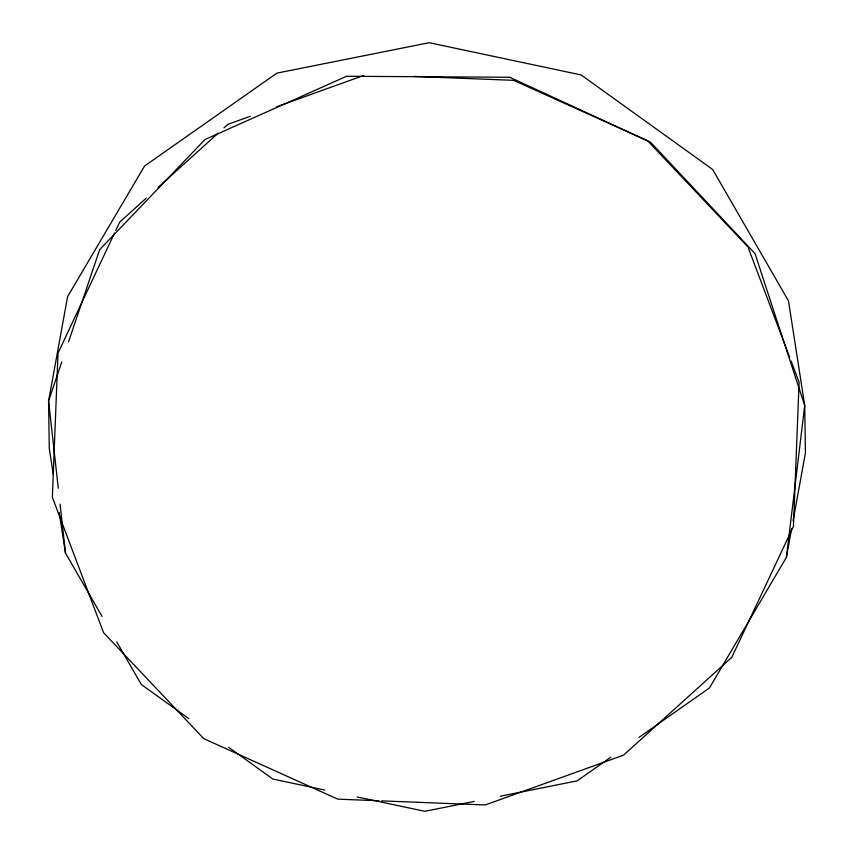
<?xml version="1.0" encoding="UTF-8"?>
<svg xmlns="http://www.w3.org/2000/svg" width="854" height="854" viewBox="0 0 854 854"><rect width="100%" height="100%" fill="white"/><g stroke="black" fill="none" stroke-linecap="round" stroke-linejoin="round"><path stroke-width="1.28" d="M638.941 737.45L709.46 687.929L786.395 557.384L804.724 405.565L788.52 300.95L712.663 169.487L581.136 74.949L429.199 42.7L276.899 73.124L144.54 166.071L67.605 296.616L48.582 401.028L49.276 448.435L53.322 474.589M786.395 557.384L791.626 528.669M793.056 520.844L805.418 452.972L804.724 405.565L755 253.585L650.556 142.202L509.657 77.255L346.564 76.273L205.003 139.522L99.662 249.646L68.587 341.739M61.776 361.915L48.582 401.028L58.285 488.274M114.575 232.971L58.019 353.108L52.361 497.241L103.547 632.622L203.775 738.635L337.8 799.152L378.962 800.764M115.706 230.569L119.667 222.168L146.226 198.149M158.033 187.485L218.058 133.235M223.962 127.897L227.901 124.342L250.339 116.261M610.727 757.263L577.101 780.876L500.295 796.216M276.515 106.846L363.761 75.44M474.269 801.415L424.801 811.3L357.282 796.963M414.062 76.422L513.66 80.329L647.684 140.846L747.912 246.859L789.704 357.399M381.621 800.871L485.211 804.948L623.559 755.139L731.793 657.324L793.441 526.374L799.098 382.24L791.114 361.125M324.808 790.078L272.864 779.051L228.669 747.282M188.777 718.609L141.337 684.513L116.72 641.845M59.204 512.507L65.48 553.05L102.085 616.471M60.047 504.138L65.48 553.05"/></g></svg>
